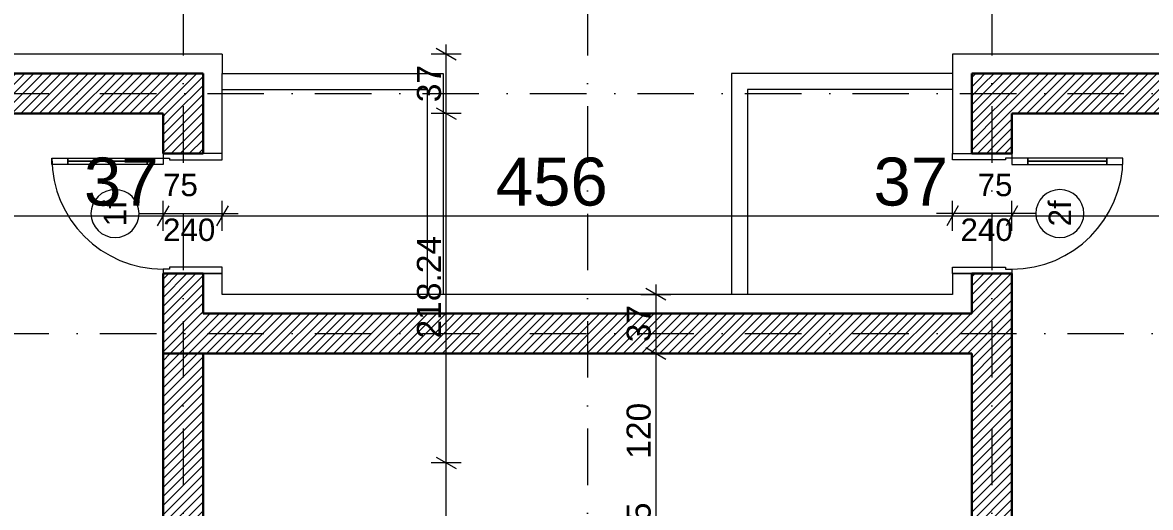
# Model space of a CAD drawing. Header units: centimetres. Extents: x -2083 to 1540, y -695 to 1912.
# Drawn here: x -649 to 56, y 1118 to 1421 of the extents above; entities that cross this region are included whole.
import ezdxf
from ezdxf.enums import TextEntityAlignment as Align

# ---------------------------------------------------------------- set-up
doc = ezdxf.new("R2010")
doc.units = ezdxf.units.CM
doc.header["$MEASUREMENT"] = 0
doc.linetypes.add('Dot & Dashed', pattern=[67.027776, 35.277777, -17.638888, 0, -14.111111])
for name, color, linetype in [('2D Drafting - General', 7, 'Continuous'), ('Archicad Door Markers', 7, 'Continuous'), ('Archicad Doors', 7, 'Continuous'), ('fill', 7, 'Continuous'), ('оси', 7, 'Continuous'), ('размери', 7, 'Continuous'), ('стени', 7, 'Continuous')]:
    doc.layers.add(name, color=color, linetype=linetype)
doc.styles.add('GENERATED_STYLE_1', font='arial.ttf')
doc.dimstyles.new('GENERATED_STYLE__1', dxfattribs={"dimtxt": 15, "dimasz": 9.5, "dimexe": 0.18, "dimexo": 0.0625, "dimgap": 0, "dimtad": 1, "dimzin": 0, "dimdsep": 46, "dimtxsty": 'GENERATED_STYLE_1', "dimblk": 'ARROWHEAD_2', "dimblk1": 'ARROWHEAD_2', "dimblk2": 'ARROWHEAD_2', "dimcen": 0.09, "dimse1": 1, "dimse2": 1, "dimclrd": 151, "dimclre": 151, "dimclrt": 7, "dimazin": 0, "dimtfac": 1, "dimtdec": 4, "dimtmove": 0, "dimatfit": 3, "dimfxl": 0, "dimtolj": 1, "dimtzin": 0, "dimarcsym": 0})
doc.dimstyles.new('GENERATED_STYLE__3', dxfattribs={"dimtxt": 30, "dimasz": 9.5, "dimexe": 0.18, "dimexo": 0.0625, "dimgap": 0, "dimtad": 1, "dimzin": 0, "dimdsep": 46, "dimtxsty": 'GENERATED_STYLE_1', "dimblk": 'ARROWHEAD_2', "dimblk1": 'ARROWHEAD_2', "dimblk2": 'ARROWHEAD_2', "dimcen": 0.09, "dimse1": 1, "dimse2": 1, "dimclrd": 151, "dimclre": 151, "dimclrt": 7, "dimazin": 0, "dimtfac": 1, "dimtdec": 4, "dimtmove": 0, "dimatfit": 3, "dimfxl": 0, "dimtolj": 1, "dimtzin": 0, "dimarcsym": 0})
doc.dimstyles.new('GENERATED_STYLE__4', dxfattribs={"dimtxt": 30, "dimasz": 9.5, "dimexe": 0.18, "dimexo": 0.0625, "dimgap": 0, "dimtad": 1, "dimtih": 1, "dimtoh": 1, "dimzin": 0, "dimdsep": 46, "dimtxsty": 'GENERATED_STYLE_1', "dimblk": 'ARROWHEAD_2', "dimblk1": 'ARROWHEAD_2', "dimblk2": 'ARROWHEAD_2', "dimcen": 0.09, "dimse1": 1, "dimse2": 1, "dimclrd": 151, "dimclre": 151, "dimclrt": 7, "dimazin": 0, "dimtfac": 1, "dimtdec": 4, "dimtmove": 0, "dimatfit": 3, "dimfxl": 0, "dimtolj": 1, "dimtzin": 0, "dimarcsym": 0})
pattern_1 = [(45, (0, 0), (-2.828427, 2.828427), [])]

# ---------------------------------------------------------------- blocks, each defined once
blk = doc.blocks.new('D Marker 27[6]', base_point=(-30.77, 1301.83))
at = {"layer": 'Archicad Door Markers', "color": 7, "linetype": 'Continuous', "lineweight": 5}
blk.add_line((-15.77, 1301.83), (-77.77, 1301.83), dxfattribs=at)
at = {"layer": 'Archicad Door Markers', "color": 7, "linetype": 'Continuous', "lineweight": 5, "flags": 128}
blk.add_lwpolyline([(-0.77, 1286.83, 1), (-0.77, 1316.83, 1)], format="xyb", close=True, dxfattribs=at)
at = {"layer": 'Archicad Door Markers', "color": 7, "lineweight": 5, "char_height": 14, "attachment_point": 7, "style": 'GENERATED_STYLE_1'}
for s, insert in [('\\A1;{\\pql;\\pt0;\\fArial|b0|i0|c204|p0;\\W1.000000;75\\fArial|b0|i0|c204|p0;\\W1.000000;\\A1{\\H.66x;\\S^  ;}\\fArial|b0|i0|c204|p0;\\W1.000000;\\fArial|b0|i0|c204|p0;\\W1.000000;}', (-52.13, 1308.6)), ('\\A1;{\\pql;\\pt0;\\fArial|b0|i0|c204|p0;\\W1.000000;240\\fArial|b0|i0|c204|p0;\\W1.000000;\\A1{\\H.66x;\\S^  ;}\\fArial|b0|i0|c204|p0;\\W1.000000;\\fArial|b0|i0|c204|p0;\\W1.000000;}', (-62.81, 1280.6))]:
    blk.add_mtext(s, dxfattribs=dict(at, insert=insert))
at = {"layer": 'Archicad Door Markers', "color": 7, "lineweight": 5, "insert": (6.23, 1293.83), "char_height": 14, "attachment_point": 7, "rotation": 90, "style": 'GENERATED_STYLE_1'}
blk.add_mtext('\\A1;{\\pql;\\pt0;\\fArial|b0|i0|c204|p0;\\W1.000000;2f\\fArial|b0|i0|c204|p0;\\W1.000000;\\fArial|b0|i0|c204|p0;\\W1.000000;\\fArial|b0|i0|c204|p0;\\W1.000000;}', dxfattribs=at)
blk = doc.blocks.new('Door 27[6]')
at = {"layer": 'Archicad Doors', "color": 30, "linetype": 'Continuous', "lineweight": 5}
for p, q in [((-67.77, 1339.33), (-30.77, 1339.33)), ((-67.77, 1335.33), (-67.77, 1339.33)), ((-30.77, 1339.33), (-30.77, 1336.53)), ((-34.77, 1335.33), (-67.77, 1335.33)), ((-30.77, 1336.53), (-34.77, 1336.53)), ((-34.77, 1336.53), (-34.77, 1335.33)), ((-20.77, 1336.53), (-30.77, 1336.53)), ((-30.77, 1336.53), (-30.77, 1332.53)), ((-30.77, 1332.53), (-20.77, 1332.53)), ((-20.77, 1332.53), (-20.77, 1336.53)), ((28.63, 1334.53), (-20.77, 1334.53)), ((38.63, 1336.53), (28.63, 1336.53)), ((28.63, 1336.53), (28.63, 1332.53)), ((28.63, 1332.53), (38.63, 1332.53)), ((38.63, 1332.53), (38.63, 1336.53)), ((-67.77, 1268.33), (-34.77, 1268.33)), ((-67.77, 1264.33), (-67.77, 1268.33)), ((-34.77, 1268.33), (-34.77, 1267.13)), ((-30.77, 1264.33), (-67.77, 1264.33)), ((-34.77, 1267.13), (-30.77, 1267.13)), ((-30.77, 1267.13), (-30.77, 1264.33))]:
    blk.add_line(p, q, dxfattribs=at)
at = {"layer": 'Archicad Doors', "color": 30, "linetype": 'Continuous', "lineweight": 20}
for p, q in [((-67.77, 1339.33), (-55.77, 1339.33)), ((-67.77, 1339.33), (-55.77, 1339.33)), ((-67.77, 1264.33), (-55.77, 1264.33)), ((-67.77, 1264.33), (-55.77, 1264.33))]:
    blk.add_line(p, q, dxfattribs=at)
at = {"layer": 'Archicad Doors', "color": 7, "linetype": 'Continuous', "lineweight": 30}
for p, q in [((-55.77, 1339.33), (-30.77, 1339.33)), ((-55.77, 1339.33), (-30.77, 1339.33)), ((-55.77, 1264.33), (-30.77, 1264.33)), ((-55.77, 1264.33), (-30.77, 1264.33))]:
    blk.add_line(p, q, dxfattribs=at)
at = {"layer": 'Archicad Doors', "color": 30, "linetype": 'Continuous', "lineweight": 5, "flags": 128}
for points in [[(28.63, 1336.53), (-20.77, 1336.53), (-20.77, 1334.53), (28.63, 1334.53)], [(28.63, 1334.53), (-20.77, 1334.53), (-20.77, 1332.53), (28.63, 1332.53)]]:
    blk.add_lwpolyline(points, close=True, dxfattribs=at)
at = {"layer": 'Archicad Doors', "color": 7, "linetype": 'Continuous', "lineweight": 5}
blk.add_arc((-30.77, 1336.53), 69.4, 270, 0, dxfattribs=at)
at = {"layer": 'Archicad Door Markers', "color": 7, "lineweight": 5}
blk.add_blockref('D Marker 27[6]', (-30.77, 1301.83), dxfattribs=at)
blk = doc.blocks.new('D Marker 27[7]', base_point=(-560.77, 1301.83))
at = {"layer": 'Archicad Door Markers', "color": 7, "linetype": 'Continuous', "lineweight": 5}
blk.add_line((-575.77, 1301.83), (-513.77, 1301.83), dxfattribs=at)
at = {"layer": 'Archicad Door Markers', "color": 7, "linetype": 'Continuous', "lineweight": 5, "flags": 128}
blk.add_lwpolyline([(-590.77, 1316.83, 1), (-590.77, 1286.83, 1)], format="xyb", close=True, dxfattribs=at)
at = {"layer": 'Archicad Door Markers', "color": 7, "lineweight": 5, "char_height": 14, "attachment_point": 7, "style": 'GENERATED_STYLE_1'}
for s, insert in [('\\A1;{\\pql;\\pt0;\\fArial|b0|i0|c204|p0;\\W1.000000;75\\fArial|b0|i0|c204|p0;\\W1.000000;\\A1{\\H.66x;\\S^  ;}\\fArial|b0|i0|c204|p0;\\W1.000000;\\fArial|b0|i0|c204|p0;\\W1.000000;}', (-560.77, 1308.6)), ('\\A1;{\\pql;\\pt0;\\fArial|b0|i0|c204|p0;\\W1.000000;240\\fArial|b0|i0|c204|p0;\\W1.000000;\\A1{\\H.66x;\\S^  ;}\\fArial|b0|i0|c204|p0;\\W1.000000;\\fArial|b0|i0|c204|p0;\\W1.000000;}', (-560.77, 1280.6))]:
    blk.add_mtext(s, dxfattribs=dict(at, insert=insert))
at = {"layer": 'Archicad Door Markers', "color": 7, "lineweight": 5, "insert": (-583.77, 1293.83), "char_height": 14, "attachment_point": 7, "rotation": 90, "style": 'GENERATED_STYLE_1'}
blk.add_mtext('\\A1;{\\pql;\\pt0;\\fArial|b0|i0|c204|p0;\\W1.000000;1f\\fArial|b0|i0|c204|p0;\\W1.000000;\\fArial|b0|i0|c204|p0;\\W1.000000;\\fArial|b0|i0|c204|p0;\\W1.000000;}', dxfattribs=at)
blk = doc.blocks.new('Door 27[7]')
at = {"layer": 'Archicad Doors', "color": 30, "linetype": 'Continuous', "lineweight": 5}
for p, q in [((-523.77, 1339.33), (-560.77, 1339.33)), ((-560.77, 1339.33), (-560.77, 1336.53)), ((-523.77, 1335.33), (-523.77, 1339.33)), ((-630.17, 1336.53), (-620.17, 1336.53)), ((-630.17, 1332.53), (-630.17, 1336.53)), ((-620.17, 1332.53), (-630.17, 1332.53)), ((-620.17, 1336.53), (-620.17, 1332.53)), ((-620.17, 1334.53), (-570.77, 1334.53)), ((-570.77, 1332.53), (-570.77, 1336.53)), ((-570.77, 1336.53), (-560.77, 1336.53)), ((-560.77, 1332.53), (-570.77, 1332.53)), ((-560.77, 1336.53), (-556.77, 1336.53)), ((-560.77, 1336.53), (-560.77, 1332.53)), ((-556.77, 1336.53), (-556.77, 1335.33)), ((-556.77, 1335.33), (-523.77, 1335.33)), ((-523.77, 1268.33), (-556.77, 1268.33)), ((-556.77, 1268.33), (-556.77, 1267.13)), ((-523.77, 1264.33), (-523.77, 1268.33)), ((-556.77, 1267.13), (-560.77, 1267.13)), ((-560.77, 1267.13), (-560.77, 1264.33)), ((-560.77, 1264.33), (-523.77, 1264.33))]:
    blk.add_line(p, q, dxfattribs=at)
at = {"layer": 'Archicad Doors', "color": 7, "linetype": 'Continuous', "lineweight": 30}
for p, q in [((-535.77, 1339.33), (-560.77, 1339.33)), ((-535.77, 1339.33), (-560.77, 1339.33)), ((-535.77, 1264.33), (-560.77, 1264.33)), ((-535.77, 1264.33), (-560.77, 1264.33))]:
    blk.add_line(p, q, dxfattribs=at)
at = {"layer": 'Archicad Doors', "color": 30, "linetype": 'Continuous', "lineweight": 20}
for p, q in [((-523.77, 1339.33), (-535.77, 1339.33)), ((-523.77, 1339.33), (-535.77, 1339.33)), ((-523.77, 1264.33), (-535.77, 1264.33)), ((-523.77, 1264.33), (-535.77, 1264.33))]:
    blk.add_line(p, q, dxfattribs=at)
at = {"layer": 'Archicad Doors', "color": 30, "linetype": 'Continuous', "lineweight": 5, "flags": 128}
for points in [[(-620.17, 1336.53), (-570.77, 1336.53), (-570.77, 1334.53), (-620.17, 1334.53)], [(-620.17, 1334.53), (-570.77, 1334.53), (-570.77, 1332.53), (-620.17, 1332.53)]]:
    blk.add_lwpolyline(points, close=True, dxfattribs=at)
at = {"layer": 'Archicad Doors', "color": 7, "linetype": 'Continuous', "lineweight": 5}
blk.add_arc((-560.77, 1336.53), 69.4, 180, 270, dxfattribs=at)
at = {"layer": 'Archicad Door Markers', "color": 7, "lineweight": 5}
blk.add_blockref('D Marker 27[7]', (-560.77, 1301.83), dxfattribs=at)
blk = doc.blocks.new('Standard grid marker[12]', base_point=(-295.77, 1871.6))
at = {"layer": 'оси', "color": 102, "linetype": 'Dot & Dashed', "lineweight": 15}
blk.add_line((-295.77, 1771.6), (-295.77, -467.82), dxfattribs=at)
at = {"layer": 'оси', "color": 7, "lineweight": 30, "style": 'GENERATED_STYLE_1'}
for tag, p in [('AC_MarkerText_1_0', (-295.77, 1906.6)), ('AC_MarkerText_1_1', (-295.77, -572.82))]:
    blk.add_attdef(tag, text='', height=30, rotation=360, dxfattribs=at).set_placement(p, align=Align.TOP_CENTER)
blk = doc.blocks.new('Standard grid marker[16]', base_point=(-2042.71, 1376.83))
at = {"layer": 'оси', "color": 102, "linetype": 'Dot & Dashed', "lineweight": 15}
blk.add_line((-1942.71, 1376.83), (1400.29, 1376.83), dxfattribs=at)
at = {"layer": 'оси', "color": 7, "lineweight": 30, "style": 'GENERATED_STYLE_1'}
for tag, p in [('AC_MarkerText_1_0', (-2062.71, 1391.83)), ('AC_MarkerText_1_1', (1520.29, 1391.83))]:
    blk.add_attdef(tag, text='', height=30, dxfattribs=at).set_placement(p, align=Align.TOP_CENTER)
blk = doc.blocks.new('Standard grid marker[19]', base_point=(-2042.71, 1226.83))
at = {"layer": 'оси', "color": 102, "linetype": 'Dot & Dashed', "lineweight": 15}
blk.add_line((-1942.71, 1226.83), (1400.29, 1226.83), dxfattribs=at)
at = {"layer": 'оси', "color": 7, "lineweight": 30, "style": 'GENERATED_STYLE_1'}
for tag, p in [('AC_MarkerText_1_0', (-2062.71, 1241.83)), ('AC_MarkerText_1_1', (1520.29, 1241.83))]:
    blk.add_attdef(tag, text='', height=30, dxfattribs=at).set_placement(p, align=Align.TOP_CENTER)
blk = doc.blocks.new('Standard grid marker[20]', base_point=(-548.27, 1871.6))
at = {"layer": 'оси', "color": 102, "linetype": 'Dot & Dashed', "lineweight": 15}
blk.add_line((-548.27, 1771.6), (-548.27, -467.82), dxfattribs=at)
at = {"layer": 'оси', "color": 7, "lineweight": 30, "style": 'GENERATED_STYLE_1'}
for tag, p in [('AC_MarkerText_1_0', (-548.27, 1906.6)), ('AC_MarkerText_1_1', (-548.27, -572.82))]:
    blk.add_attdef(tag, text='', height=30, rotation=360, dxfattribs=at).set_placement(p, align=Align.TOP_CENTER)
blk = doc.blocks.new('Standard grid marker[21]', base_point=(-43.27, 1871.6))
at = {"layer": 'оси', "color": 102, "linetype": 'Dot & Dashed', "lineweight": 15}
blk.add_line((-43.27, 1771.6), (-43.27, -447.82), dxfattribs=at)
at = {"layer": 'оси', "color": 7, "lineweight": 30, "style": 'GENERATED_STYLE_1'}
for tag, p in [('AC_MarkerText_1_0', (-43.27, 1906.6)), ('AC_MarkerText_1_1', (-43.27, -552.82))]:
    blk.add_attdef(tag, text='', height=30, rotation=360, dxfattribs=at).set_placement(p, align=Align.TOP_CENTER)
blk = doc.blocks.new('*D45')
at = {"layer": 'размери', "color": 161, "linetype": 'Continuous', "lineweight": 13}
for p, q in [((-246.85, 1247.72), (-259.35, 1254.94)), ((-246.85, 1210.72), (-259.35, 1217.94))]:
    blk.add_line(p, q, dxfattribs=at)
at = {"layer": 'размери', "color": 151, "linetype": 'Continuous', "lineweight": 13}
for p, q in [((-253.1, 1257.45), (-253.1, 1251.33)), ((-262.48, 1251.33), (-243.73, 1251.33)), ((-253.1, 1251.33), (-253.1, 1214.33)), ((-262.48, 1214.33), (-243.73, 1214.33)), ((-253.1, 1214.33), (-253.1, 1094.33))]:
    blk.add_line(p, q, dxfattribs=at)
at = {"layer": 'размери', "color": 7, "lineweight": 30, "insert": (-256.1, 1221.39), "char_height": 15, "attachment_point": 7, "rotation": 90, "style": 'GENERATED_STYLE_1'}
blk.add_mtext('\\A1;{\\pql;\\fArial|b0|i0|c204|p0;\\W1.000000;37}', dxfattribs=at)
blk = doc.blocks.new('ARROWHEAD_2')
at = {"color": 0, "linetype": 'Continuous', "lineweight": 0}
for p, q in [((0, 0), (-1, 0)), ((-0.378, -0.655), (0.378, 0.655))]:
    blk.add_line(p, q, dxfattribs=at)
blk = doc.blocks.new('*D47')
at = {"layer": 'размери', "color": 161, "linetype": 'Continuous', "lineweight": 13}
for p, q in [((-246.85, 1210.72), (-259.35, 1217.94)), ((-246.85, 1090.72), (-259.35, 1097.94))]:
    blk.add_line(p, q, dxfattribs=at)
at = {"layer": 'размери', "color": 151, "linetype": 'Continuous', "lineweight": 13}
for p, q in [((-253.1, 1214.33), (-253.1, 1094.33)), ((-262.48, 1094.33), (-243.73, 1094.33)), ((-253.1, 1094.33), (-253.1, 1069.33))]:
    blk.add_line(p, q, dxfattribs=at)
at = {"layer": 'размери', "color": 7, "lineweight": 30, "char_height": 15, "attachment_point": 7, "rotation": 90, "style": 'GENERATED_STYLE_1'}
for s, insert in [('\\A1;{\\pql;\\fArial|b0|i0|c204|p0;\\W1.000000;120}', (-256.1, 1148.61)), ('\\A1;{\\pql;\\fArial|b0|i0|c204|p0;\\W1.000000;25}', (-256.1, 1097.95))]:
    blk.add_mtext(s, dxfattribs=dict(at, insert=insert))
blk = doc.blocks.new('*D63')
at = {"layer": 'размери', "color": 161, "linetype": 'Continuous', "lineweight": 13}
for p, q in [((-390.29, 1149.7), (-377.79, 1142.49)), ((-390.29, 877.94), (-377.79, 870.72))]:
    blk.add_line(p, q, dxfattribs=at)
at = {"layer": 'размери', "color": 151, "linetype": 'Continuous', "lineweight": 13}
for p, q in [((-374.67, 1146.1), (-393.42, 1146.1)), ((-384.04, 874.33), (-384.04, 1146.1)), ((-374.67, 874.33), (-393.42, 874.33))]:
    blk.add_line(p, q, dxfattribs=at)
at = {"layer": 'размери', "color": 7, "lineweight": 30, "insert": (-390.04, 947.29), "char_height": 30, "attachment_point": 7, "rotation": 90, "style": 'GENERATED_STYLE_1'}
blk.add_mtext('\\A1;{\\pql;\\fArial|b0|i0|c204|p0;\\W1.000000;271.76}', dxfattribs=at)
blk = doc.blocks.new('*D64')
at = {"layer": 'размери', "color": 161, "linetype": 'Continuous', "lineweight": 13}
for p, q in [((-390.29, 1367.94), (-377.79, 1360.72)), ((-390.29, 1149.7), (-377.79, 1142.49))]:
    blk.add_line(p, q, dxfattribs=at)
at = {"layer": 'размери', "color": 151, "linetype": 'Continuous', "lineweight": 13}
for p, q in [((-374.67, 1364.33), (-393.42, 1364.33)), ((-384.04, 1146.1), (-384.04, 1364.33)), ((-374.67, 1146.1), (-393.42, 1146.1))]:
    blk.add_line(p, q, dxfattribs=at)
at = {"layer": 'размери', "color": 7, "lineweight": 30, "insert": (-387.04, 1223.75), "char_height": 15, "attachment_point": 7, "rotation": 90, "style": 'GENERATED_STYLE_1'}
blk.add_mtext('\\A1;{\\pql;\\fArial|b0|i0|c204|p0;\\W1.000000;218.24}', dxfattribs=at)
blk = doc.blocks.new('*D65')
at = {"layer": 'размери', "color": 161, "linetype": 'Continuous', "lineweight": 13}
for p, q in [((-377.79, 1397.72), (-390.29, 1404.94)), ((-390.29, 1367.94), (-377.79, 1360.72))]:
    blk.add_line(p, q, dxfattribs=at)
at = {"layer": 'размери', "color": 151, "linetype": 'Continuous', "lineweight": 13}
for p, q in [((-384.04, 1401.33), (-384.04, 1407.45)), ((-374.67, 1401.33), (-393.42, 1401.33)), ((-384.04, 1364.33), (-384.04, 1401.33)), ((-374.67, 1364.33), (-393.42, 1364.33))]:
    blk.add_line(p, q, dxfattribs=at)
at = {"layer": 'размери', "color": 7, "lineweight": 30, "insert": (-387.04, 1371.39), "char_height": 15, "attachment_point": 7, "rotation": 90, "style": 'GENERATED_STYLE_1'}
blk.add_mtext('\\A1;{\\pql;\\fArial|b0|i0|c204|p0;\\W1.000000;37}', dxfattribs=at)
blk = doc.blocks.new('*D81')
at = {"layer": 'размери', "color": 161, "linetype": 'Continuous', "lineweight": 13}
for p, q in [((-1257.16, 1306.64), (-1264.38, 1294.14)), ((-557.16, 1306.64), (-564.38, 1294.14))]:
    blk.add_line(p, q, dxfattribs=at)
at = {"layer": 'размери', "color": 151, "linetype": 'Continuous', "lineweight": 13}
for p, q in [((-1260.77, 1291.02), (-1260.77, 1309.77)), ((-560.77, 1291.02), (-560.77, 1309.77)), ((-1260.77, 1300.39), (-560.77, 1300.39))]:
    blk.add_line(p, q, dxfattribs=at)
at = {"layer": 'размери', "color": 7, "lineweight": 30, "char_height": 30, "attachment_point": 7, "style": 'GENERATED_STYLE_1'}
for s, insert in [('\\A1;{\\pql;\\fArial|b0|i0|c204|p0;\\W1.000000;25}', (-1257.16, 1306.39)), ('\\A1;{\\pql;\\fArial|b0|i0|c204|p0;\\W1.000000;700}', (-945.09, 1306.39)), ('\\A1;{\\pql;\\fArial|b0|i0|c204|p0;\\W1.000000;37}', (-610.15, 1306.39))]:
    blk.add_mtext(s, dxfattribs=dict(at, insert=insert))
blk = doc.blocks.new('*D82')
at = {"layer": 'размери', "color": 161, "linetype": 'Continuous', "lineweight": 13}
for p, q in [((-557.16, 1306.64), (-564.38, 1294.14)), ((-520.16, 1306.64), (-527.38, 1294.14))]:
    blk.add_line(p, q, dxfattribs=at)
at = {"layer": 'размери', "color": 151, "linetype": 'Continuous', "lineweight": 13}
for p, q in [((-560.77, 1291.02), (-560.77, 1309.77)), ((-523.77, 1291.02), (-523.77, 1309.77)), ((-560.77, 1300.39), (-523.77, 1300.39))]:
    blk.add_line(p, q, dxfattribs=at)
blk = doc.blocks.new('*D83')
at = {"layer": 'размери', "color": 161, "linetype": 'Continuous', "lineweight": 13}
for p, q in [((-520.16, 1306.64), (-527.38, 1294.14)), ((-64.16, 1306.64), (-71.38, 1294.14))]:
    blk.add_line(p, q, dxfattribs=at)
at = {"layer": 'размери', "color": 151, "linetype": 'Continuous', "lineweight": 13}
for p, q in [((-523.77, 1291.02), (-523.77, 1309.77)), ((-67.77, 1291.02), (-67.77, 1309.77)), ((-523.77, 1300.39), (-67.77, 1300.39)), ((-67.77, 1300.39), (-30.77, 1300.39))]:
    blk.add_line(p, q, dxfattribs=at)
at = {"layer": 'размери', "color": 7, "lineweight": 30, "char_height": 30, "attachment_point": 7, "style": 'GENERATED_STYLE_1'}
for s, insert in [('\\A1;{\\pql;\\fArial|b0|i0|c204|p0;\\W1.000000;456}', (-352.98, 1306.39)), ('\\A1;{\\pql;\\fArial|b0|i0|c204|p0;\\W1.000000;37}', (-117.15, 1306.39))]:
    blk.add_mtext(s, dxfattribs=dict(at, insert=insert))
blk = doc.blocks.new('*D84')
at = {"layer": 'размери', "color": 161, "linetype": 'Continuous', "lineweight": 13}
for p, q in [((-64.16, 1306.64), (-71.38, 1294.14)), ((-27.16, 1306.64), (-34.38, 1294.14))]:
    blk.add_line(p, q, dxfattribs=at)
at = {"layer": 'размери', "color": 151, "linetype": 'Continuous', "lineweight": 13}
blk.add_line((-67.77, 1300.39), (-30.77, 1300.39), dxfattribs=at)
blk = doc.blocks.new('*D85')
at = {"layer": 'размери', "color": 161, "linetype": 'Continuous', "lineweight": 13}
for p, q in [((-27.16, 1306.64), (-34.38, 1294.14)), ((672.84, 1306.64), (665.62, 1294.14))]:
    blk.add_line(p, q, dxfattribs=at)
at = {"layer": 'размери', "color": 151, "linetype": 'Continuous', "lineweight": 13}
for p, q in [((-30.77, 1291.02), (-30.77, 1309.77)), ((669.23, 1291.02), (669.23, 1309.77)), ((-67.77, 1300.39), (-30.77, 1300.39)), ((-30.77, 1300.39), (669.23, 1300.39))]:
    blk.add_line(p, q, dxfattribs=at)
at = {"layer": 'размери', "color": 7, "lineweight": 30, "char_height": 30, "attachment_point": 7, "style": 'GENERATED_STYLE_1'}
for s, insert in [('\\A1;{\\pql;\\fArial|b0|i0|c204|p0;\\W1.000000;700}', (262.02, 1306.39)), ('\\A1;{\\pql;\\fArial|b0|i0|c204|p0;\\W1.000000;25}', (619.85, 1306.39))]:
    blk.add_mtext(s, dxfattribs=dict(at, insert=insert))

msp = doc.modelspace()

# ---------------------------------------------------------------- hatches: boundary and pattern name
at = {"layer": 'fill', "linetype": 'Continuous', "lineweight": 13}
h = msp.add_hatch(dxfattribs=at)
h.set_pattern_fill('Common_Brick', color=253, style=0, pattern_type=2)
h.set_pattern_definition(pattern_1)
h.paths.add_polyline_path([(-1260.772, 1364.333), (-560.772, 1364.333), (-560.772, 1389.333), (-1260.772, 1389.333)])
h = msp.add_hatch(dxfattribs=at)
h.set_pattern_fill('Common_Brick', color=253, style=0, pattern_type=2)
h.set_pattern_definition(pattern_1)
h.paths.add_polyline_path([(-560.772, 1364.333), (-535.772, 1364.333), (-535.772, 1389.333)])
h = msp.add_hatch(dxfattribs=at)
h.set_pattern_fill('Common_Brick', color=253, style=0, pattern_type=2)
h.set_pattern_definition(pattern_1)
h.paths.add_polyline_path([(-560.772, 1364.333), (-535.772, 1389.333), (-560.772, 1389.333)])
h = msp.add_hatch(dxfattribs=at)
h.set_pattern_fill('Common_Brick', color=253, style=0, pattern_type=2)
h.set_pattern_definition(pattern_1)
h.paths.add_polyline_path([(-30.772, 1364.333), (-55.772, 1389.333), (-55.772, 1364.333)])
h = msp.add_hatch(dxfattribs=at)
h.set_pattern_fill('Common_Brick', color=253, style=0, pattern_type=2)
h.set_pattern_definition(pattern_1)
h.paths.add_polyline_path([(-30.772, 1389.333), (-55.772, 1389.333), (-30.772, 1364.333)])
h = msp.add_hatch(dxfattribs=at)
h.set_pattern_fill('Common_Brick', color=253, style=0, pattern_type=2)
h.set_pattern_definition(pattern_1)
h.paths.add_polyline_path([(-30.772, 1364.333), (669.228, 1364.333), (669.228, 1389.333), (-30.772, 1389.333)])
h = msp.add_hatch(dxfattribs=at)
h.set_pattern_fill('Common_Brick', color=253, style=0, pattern_type=2)
h.set_pattern_definition(pattern_1)
h.paths.add_polyline_path([(-560.772, 1364.333), (-560.772, 1339.333), (-535.772, 1339.333), (-535.772, 1364.333)])
h = msp.add_hatch(dxfattribs=at)
h.set_pattern_fill('Common_Brick', color=253, style=0, pattern_type=2)
h.set_pattern_definition(pattern_1)
h.paths.add_polyline_path([(-55.772, 1364.333), (-55.772, 1339.333), (-30.772, 1339.333), (-30.772, 1364.333)])
h = msp.add_hatch(dxfattribs=at)
h.set_pattern_fill('Common_Brick', color=253, style=0, pattern_type=2)
h.set_pattern_definition(pattern_1)
h.paths.add_polyline_path([(-560.772, 1239.333), (-535.772, 1239.333), (-535.772, 1264.333), (-560.772, 1264.333)])
h = msp.add_hatch(dxfattribs=at)
h.set_pattern_fill('Common_Brick', color=253, style=0, pattern_type=2)
h.set_pattern_definition(pattern_1)
h.paths.add_polyline_path([(-55.772, 1239.333), (-30.772, 1239.333), (-30.772, 1264.333), (-55.772, 1264.333)])
h = msp.add_hatch(dxfattribs=at)
h.set_pattern_fill('Common_Brick', color=253, style=0, pattern_type=2)
h.set_pattern_definition(pattern_1)
h.paths.add_polyline_path([(-535.772, 1239.333), (-560.772, 1239.333), (-560.772, 1214.333)])
h = msp.add_hatch(dxfattribs=at)
h.set_pattern_fill('Common_Brick', color=253, style=0, pattern_type=2)
h.set_pattern_definition(pattern_1)
h.paths.add_polyline_path([(-535.772, 1239.333), (-560.772, 1214.333), (-535.772, 1214.333)])
h = msp.add_hatch(dxfattribs=at)
h.set_pattern_fill('Common_Brick', color=253, style=0, pattern_type=2)
h.set_pattern_definition(pattern_1)
h.paths.add_polyline_path([(-535.772, 1214.333), (-55.772, 1214.333), (-55.772, 1239.333), (-535.772, 1239.333)])
h = msp.add_hatch(dxfattribs=at)
h.set_pattern_fill('Common_Brick', color=253, style=0, pattern_type=2)
h.set_pattern_definition(pattern_1)
h.paths.add_polyline_path([(-30.772, 1239.333), (-55.772, 1239.333), (-30.772, 1214.333)])
h = msp.add_hatch(dxfattribs=at)
h.set_pattern_fill('Common_Brick', color=253, style=0, pattern_type=2)
h.set_pattern_definition(pattern_1)
h.paths.add_polyline_path([(-55.772, 1239.333), (-55.772, 1214.333), (-30.772, 1214.333)])
h = msp.add_hatch(dxfattribs=at)
h.set_pattern_fill('Common_Brick', color=253, style=0, pattern_type=2)
h.set_pattern_definition(pattern_1)
h.paths.add_polyline_path([(-560.772, 1214.333), (-560.772, 689.333), (-535.772, 689.333), (-535.772, 1214.333)])
h = msp.add_hatch(dxfattribs=at)
h.set_pattern_fill('Common_Brick', color=253, style=0, pattern_type=2)
h.set_pattern_definition(pattern_1)
h.paths.add_polyline_path([(-55.772, 1214.333), (-55.772, 689.333), (-30.772, 689.333), (-30.772, 1214.333)])

# ---------------------------------------------------------------- linework, layer by layer
at = {"layer": '2D Drafting - General', "color": 7, "linetype": 'Continuous', "lineweight": 13}
for p, q in [((-523.772, 1389.333), (-385.772, 1389.333)), ((-385.772, 1389.333), (-385.772, 1251.333)), ((-67.772, 1389.333), (-205.772, 1389.333)), ((-205.772, 1389.333), (-205.772, 1251.333)), ((-523.772, 1379.333), (-395.772, 1379.333)), ((-395.772, 1379.333), (-395.772, 1251.333)), ((-67.772, 1379.333), (-195.772, 1379.333)), ((-195.772, 1379.333), (-195.772, 1251.333))]:
    msp.add_line(p, q, dxfattribs=at)
at = {"layer": 'стени', "color": 7, "linetype": 'Continuous', "lineweight": 30}
for p, q in [((-560.772, 1389.333), (-1260.772, 1389.333)), ((-535.772, 1389.333), (-560.772, 1389.333)), ((-535.772, 1364.333), (-535.772, 1389.333)), ((-535.772, 1364.333), (-535.772, 1389.333)), ((-55.772, 1389.333), (-55.772, 1364.333)), ((-30.772, 1389.333), (-55.772, 1389.333)), ((-55.772, 1389.333), (-55.772, 1364.333)), ((669.228, 1389.333), (-30.772, 1389.333)), ((-535.772, 1339.333), (-535.772, 1364.333)), ((-55.772, 1364.333), (-55.772, 1339.333)), ((-535.772, 1339.333), (-560.772, 1339.333)), ((-55.772, 1339.333), (-30.772, 1339.333)), ((-535.772, 1264.333), (-560.772, 1264.333)), ((-535.772, 1251.333), (-535.772, 1264.333)), ((-55.772, 1264.333), (-55.772, 1251.333)), ((-55.772, 1264.333), (-30.772, 1264.333)), ((-535.772, 1251.333), (-535.772, 1239.333)), ((-535.772, 1251.333), (-535.772, 1239.333)), ((-55.772, 1239.333), (-55.772, 1251.333)), ((-55.772, 1239.333), (-55.772, 1251.333)), ((-55.772, 1239.333), (-535.772, 1239.333))]:
    msp.add_line(p, q, dxfattribs=at)
at = {"layer": 'стени', "color": 30, "linetype": 'Continuous', "lineweight": 20}
for p, q in [((-523.772, 1339.333), (-535.772, 1339.333)), ((-67.772, 1339.333), (-55.772, 1339.333)), ((-523.772, 1264.333), (-535.772, 1264.333)), ((-67.772, 1264.333), (-55.772, 1264.333))]:
    msp.add_line(p, q, dxfattribs=at)
at = {"layer": 'стени', "color": 30, "linetype": 'Continuous', "lineweight": 20, "flags": 128}
for points in [[(-523.772, 1401.333), (-1285.772, 1401.333)], [(-523.772, 1401.333), (-523.772, 1389.333)], [(-67.772, 1401.333), (-67.772, 1389.333)], [(706.228, 1401.333), (-67.772, 1401.333)], [(-523.772, 1339.333), (-523.772, 1389.333)], [(-67.772, 1389.333), (-67.772, 1339.333)], [(-523.772, 1251.333), (-523.772, 1264.333)], [(-67.772, 1264.333), (-67.772, 1251.333)], [(-67.772, 1251.333), (-523.772, 1251.333)]]:
    msp.add_lwpolyline(points, dxfattribs=at)
at = {"layer": 'стени', "color": 7, "linetype": 'Continuous', "lineweight": 30, "flags": 128}
for points in [[(-1260.772, 1364.333), (-560.772, 1364.333)], [(-560.772, 1364.333), (-560.772, 1339.333)], [(-30.772, 1364.333), (669.228, 1364.333)], [(-30.772, 1339.333), (-30.772, 1364.333)], [(-560.772, 1264.333), (-560.772, 1239.333)], [(-30.772, 1239.333), (-30.772, 1264.333)], [(-560.772, 1214.333), (-560.772, 1239.333)], [(-30.772, 1214.333), (-30.772, 1239.333)], [(-560.772, 1214.333), (-560.772, 689.333)], [(-535.772, 1214.333), (-560.772, 1214.333)], [(-560.772, 1214.333), (-55.772, 1214.333)], [(-535.772, 689.333), (-535.772, 1214.333)], [(-55.772, 1214.333), (-55.772, 689.333)], [(-30.772, 689.333), (-30.772, 1214.333)]]:
    msp.add_lwpolyline(points, dxfattribs=at)

# ---------------------------------------------------------------- block references
at = {"layer": 'Archicad Doors', "color": 21, "linetype": 'Continuous', "lineweight": 13}
for name in ['Door 27[7]', 'Door 27[6]']:
    msp.add_blockref(name, (0, 0), dxfattribs=at)
at = {"layer": 'оси', "color": 8, "linetype": 'Continuous', "lineweight": 15}
for name, p in [('Standard grid marker[20]', (-548.272, 1871.596)), ('Standard grid marker[12]', (-295.772, 1871.596)), ('Standard grid marker[21]', (-43.272, 1871.596)), ('Standard grid marker[16]', (-2042.711, 1376.833)), ('Standard grid marker[19]', (-2042.711, 1226.833))]:
    msp.add_blockref(name, p, dxfattribs=at)

# ---------------------------------------------------------------- dimensions: what is measured, and where the dimension line sits
at = {"layer": 'размери', "color": 151, "linetype": 'Continuous', "lineweight": 13}
for base, p1, p2, angle, dimstyle, picture, middle in [((-384.043, 1401.333), (319.228, 1364.333), (319.228, 1401.333), 90, 'GENERATED_STYLE__1', '*D65', (-394.543, 1382.807)), ((-384.043, 1364.333), (-295.772, 1146.097), (319.228, 1364.333), 90, 'GENERATED_STYLE__1', '*D64', (-394.543, 1254.589)), ((-253.103, 1214.333), (-295.772, 1251.333), (-295.772, 1214.333), 270, 'GENERATED_STYLE__1', '*D45', (-263.603, 1232.807)), ((-253.103, 1094.333), (-295.772, 1214.333), (-295.772, 1094.333), 270, 'GENERATED_STYLE__1', '*D47', (-263.603, 1165.736)), ((-384.043, 1146.097), (-340.772, 874.333), (-295.772, 1146.097), 90, 'GENERATED_STYLE__3', '*D63', (-405.043, 1008.963))]:
    dim = msp.add_linear_dim(base=base, p1=p1, p2=p2, angle=angle, dimstyle=dimstyle, dxfattribs=at)
    dim.commit()
    dim.dimension.update_dxf_attribs({"geometry": picture, "text_midpoint": middle, "dimtype": 160, "text_rotation": 90})
for base, p1, p2, picture, middle in [((-560.772, 1300.39), (-1260.772, 951.833), (-560.772, 1289.333), '*D81', (-910.848, 1321.39)), ((-67.772, 1300.39), (-523.772, 1326.333), (-67.772, 1326.333), '*D83', (-318.73, 1321.39)), ((669.228, 1300.39), (-30.772, 1289.333), (669.228, 951.833), '*D85', (296.27, 1321.39)), ((-523.772, 1300.39), (-560.772, 1289.333), (-523.772, 1326.333), '*D82', (-587.317, 1321.39)), ((-30.772, 1300.39), (-67.772, 1326.333), (-30.772, 1289.333), '*D84', (-94.317, 1321.39))]:
    dim = msp.add_linear_dim(base=base, p1=p1, p2=p2, dimstyle='GENERATED_STYLE__4', dxfattribs=at)
    dim.commit()
    dim.dimension.update_dxf_attribs({"geometry": picture, "text_midpoint": middle, "dimtype": 160})

doc.saveas('drawing.dxf')
